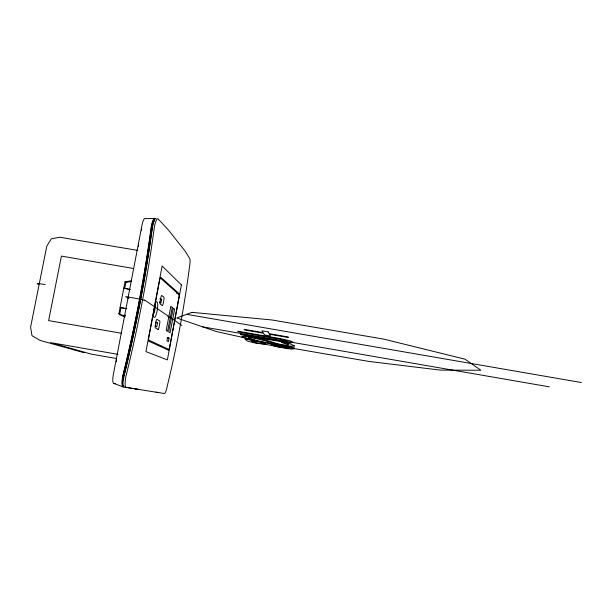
<?xml version="1.0" encoding="UTF-8"?>
<svg xmlns="http://www.w3.org/2000/svg" width="612" height="612" viewBox="0 0 612 612"><rect width="100%" height="100%" fill="white"/><g stroke="black" fill="none" stroke-linecap="round" stroke-linejoin="round"><path stroke-width="0.92" d="M169.034 338.176L168.384 341.649L166.938 340.907L167.596 337.403L169.034 338.176L167.26 337.87M156.014 322.088L157.452 322.945L156.71 326.9L155.264 326.074M116.265 361.814L116.624 359.948M124.879 316.871L125.238 314.996M138.343 246.644L138.702 244.769M141.395 230.724L141.747 228.85M124.634 316.932L118.866 313.818L125.039 281.742L131.565 280.77M120.985 307.897L119.761 314.285L118.866 313.818M124.664 288.742L125.896 282.354L125.039 281.742M125.896 282.354L131.465 281.52M156.114 392.177L164.475 393.524A8.415 1.408 -79.5 0 0 167.39 385.545A1134.396 1015.859 -40.8 0 0 189.353 267.911A8.316 1.385 -80.8 0 0 189.712 258.471L185.207 251.195L168.331 229.882L158.148 218.997A10.412 2.15 -81.3 0 0 154.392 226.907A1459.459 1268.186 -40.6 0 1 125.873 376.571A10.526 2.211 -79.3 0 0 126.087 387.388L138.144 389.347M135.221 388.834L158.707 392.629M122.997 386.853A10.526 2.241 -79.3 0 1 122.744 376.02A1459.521 1267.888 -40.6 0 0 151.309 226.379A10.404 2.18 -81.4 0 1 155.096 218.476L145.251 218.645A8.828 1.943 -81.4 0 0 141.946 225.338L113.411 374.162A8.928 1.997 -79.2 0 0 113.702 383.364L122.997 386.853L136.193 389.002M113.702 383.364L115.553 383.678M137.776 250.415L59.777 237.227L51.309 238.787L46.803 246.123L30.6 327.168L31.969 335.651L39.336 340.004L41.93 340.93L84.058 352.711M133.653 268.523L61.422 256.091L48.623 320.619L121.298 333.219M176.585 293.316L179.148 293.76L179.354 295.917M159.786 298.801L161.652 299.123L160.91 303.062L159.388 301.945M45.204 284.626L41.677 284.014A6.411 0.535 11.3 0 0 37.5 283.869L38.701 284.442M187.586 314.484L581.4 382.538M202.756 326.877L549.331 386.838M119.34 314.683L124.902 315.647M121.926 315.57L124.718 316.052M155.586 322.623L157.452 322.945M117.963 354.348L50.597 342.628L91.402 354.157L116.594 358.54M128.336 289.185L123.808 288.145L130.402 289.491M126.722 308.7L120.105 307.392L125.246 308.57M148.341 338.88L148.701 341.167L168.575 350.225L169.463 348.763M128.436 298.365L125.682 296.621L142.634 299.551L144.218 300.614M167.887 316.672L169.47 317.743M144.455 299.865L181.94 325.477M159.755 278.575L160.795 277.251L179.148 293.76M155.188 305.243A5.37 1.048 -80.3 0 1 153.467 314.323M124.022 387.029A10.526 2.234 -79.3 0 1 123.792 376.204A1459.498 1267.987 -40.6 0 0 152.334 226.555A10.404 2.173 -81.3 0 1 156.114 218.652M123.456 380.228A9.708 2.058 -79.3 0 1 123.907 376.824M135.818 324.314A1449.56 1260.376 -40.6 0 0 152.472 227.029A9.601 2.004 -81.3 0 1 154.561 220.335M135.627 325.232A1449.56 1260.376 -40.6 0 1 124.06 375.982M123.242 385.858A9.708 2.066 -79.3 0 1 123.02 375.799A1449.576 1260.276 -40.6 0 0 151.439 226.853A9.601 2.012 -81.3 0 1 154.958 219.501M172.247 307.431L167.566 331.406L166.395 330.732L166.303 329.692L170.817 306.329L172.247 307.431M174.634 309.251L170.044 332.836L168.904 332.178L168.82 331.161L173.25 308.188L174.634 309.251M265.715 343.669L265.662 343.982C260.811 343.447 254.982 343.646 251.027 340.593L265.302 343.064L265.715 343.669M178.903 297.501L169.646 346.989A2.624 0.451 -79.9 0 1 168.736 349.36L148.884 340.195A2.976 0.581 -79.9 0 1 148.892 337.013L159.556 280.663A2.961 0.574 -80.6 0 1 160.612 278.215L178.987 294.609A2.616 0.451 -80.4 0 1 178.903 297.501M181.412 284.901L167.374 359.91L145.931 351.609L162.126 266.013L181.412 284.901M155.341 303.973L153.482 313.803A2.769 0.535 -80.2 0 0 153.467 316.825L154.354 317.376A7.726 1.499 -80.3 0 0 157.123 310.705A7.726 1.499 -80.3 0 0 157.215 302.236L156.343 301.609A2.769 0.535 -80.3 0 0 155.341 303.973M294.456 348.656L292.651 349.131L286.561 348.534L268.11 344.801L255.258 343.026L247.707 341.221L244.984 339.071L294.097 347.578L294.456 348.656M288.887 347.532L288.711 347.983C282.782 347.394 275.53 347.524 270.703 344.005L288.887 347.532M293.416 342.345L291.014 342.819L282.553 341.863L241.029 334.756L240.44 334.121L279.08 340.769L285.23 341.565L287.403 341.305L280.503 339.239L238.366 331.857L237.739 331.168L281.199 338.78L290.325 340.899L293.416 342.345M294.387 345.826L294.196 346.109C278.253 346.935 263.856 338.551 248.212 337.602L248.702 338.314L254.47 340.081C226.119 334.389 253.445 336.646 260.773 338.834C269.991 340.601 278.498 345.397 288.145 345.076L288.573 344.786L288.015 344.388L281.405 342.345L289.95 343.783L294.387 345.826M192.091 312.35L176.715 317.957L216.472 331.566L287.579 347.432L368.638 361.394L440.456 370.122L480.856 370.237L465.043 359.19L383.892 339.155L272.088 319.992L192.091 312.35M268.117 331.872L261.944 330.801L263.106 332.637L244.058 329.34L244.563 329.952L263.481 333.219L264.583 334.955L270.458 335.973L269.479 334.259L288.42 337.533L288.221 336.975L269.15 333.678L268.117 331.872M158.087 329.424L155.349 327.902A2.708 0.52 -80.1 0 1 155.188 326.341A9.012 1.706 -80.1 0 1 155.991 321.698A2.708 0.52 -80.1 0 1 156.97 319.326L159.678 320.994A2.662 0.497 -80.1 0 1 159.831 322.539A8.973 1.691 -80.1 0 1 159.043 327.076A2.662 0.497 -80.1 0 1 158.087 329.424M162.287 305.572L160.168 304.026A2.7 0.513 -80.4 0 1 160.015 302.412A8.973 1.691 -80.4 0 1 160.818 297.792A2.7 0.513 -80.4 0 1 161.775 295.504L163.871 297.164A2.662 0.497 -80.4 0 1 163.825 300.11A8.973 1.691 -80.4 0 1 162.922 304.547A2.662 0.497 -80.3 0 1 162.287 305.572"/></g></svg>
